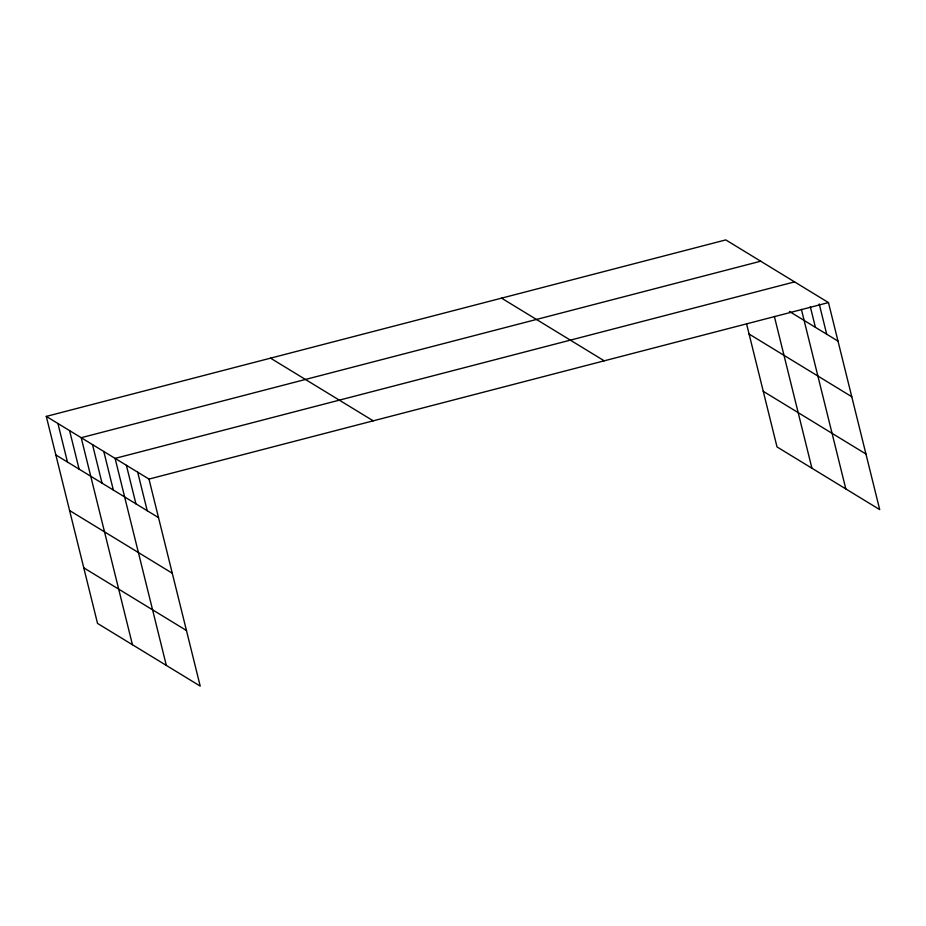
<?xml version="1.0" encoding="UTF-8"?>
<svg xmlns="http://www.w3.org/2000/svg" width="926" height="926" viewBox="0 0 926 926"><rect width="100%" height="100%" fill="white"/><g stroke="black" fill="none" stroke-linecap="round" stroke-linejoin="round"><path stroke-width="1.39" d="M46.3 416.399L148.982 479.078L200.213 686.097L97.531 623.418L46.3 416.399L725.787 239.903L828.469 302.582L879.7 509.601L777.018 446.922L746.68 324.308M760.697 261.213L81.21 437.709L132.441 644.727M794.577 281.898L115.102 458.393L166.333 665.412M148.982 479.078L828.469 302.582M789.438 311.472L838.007 341.127M749.088 334.043L851.77 396.722M763.255 391.316L865.937 454.006M501.556 298.149L604.238 360.827M270.531 358.154L373.213 420.832M55.838 454.944L158.52 517.622M69.6 510.539L172.282 573.229M83.768 567.823L186.462 630.502M819.221 303.948L826.71 334.228M810.308 306.691L815.412 327.329M801.395 309.423L845.82 488.916M774.367 316.437L811.928 468.232M137.685 472.191L147.222 510.735M126.387 465.292L135.937 503.837M103.805 451.506L113.342 490.051M92.507 444.607L102.045 483.152M69.577 430.613L79.115 469.158M57.933 423.506L67.471 462.051"/></g></svg>
